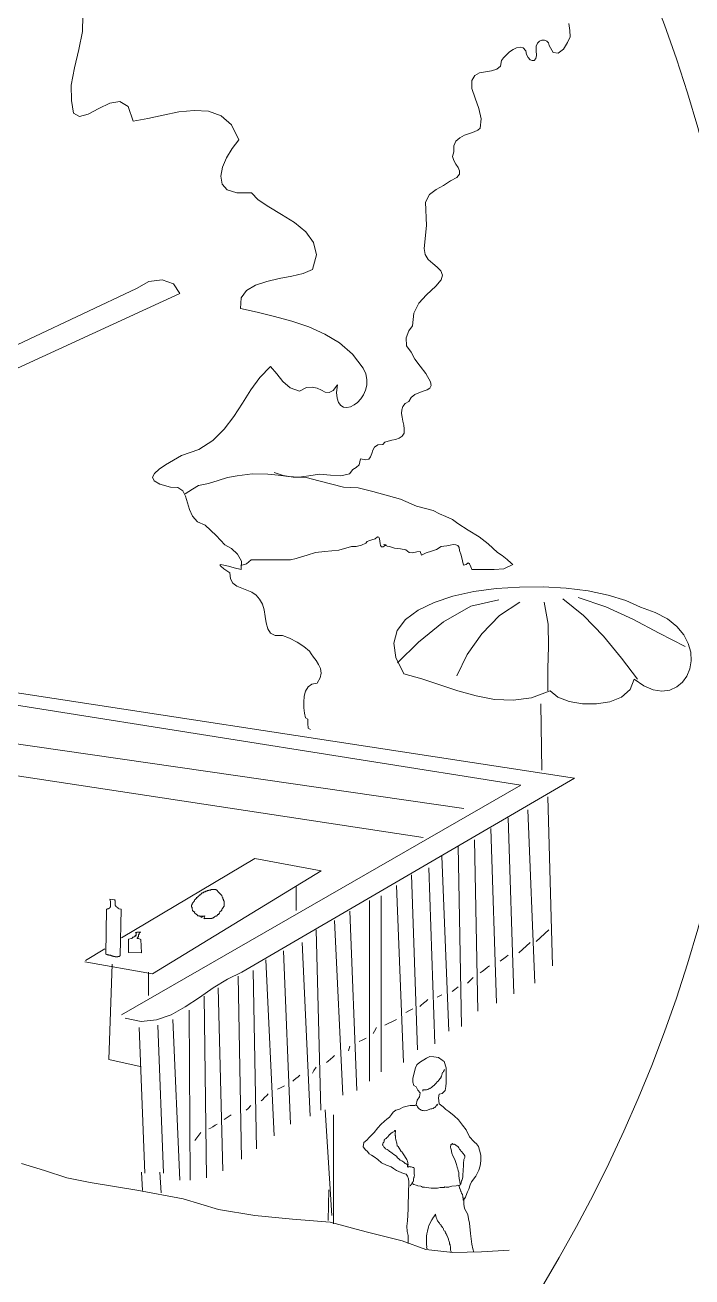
# Model space of a CAD drawing. Header units: millimetres. Extents: x -18 to 362, y -23 to 357.
# Drawn here: x 231.3 to 285.6, y 106.2 to 207.9 of the extents above; entities that cross this region are included whole.
import ezdxf

# ---------------------------------------------------------------- set-up
doc = ezdxf.new("R2010")
doc.units = ezdxf.units.MM
for name, color, linetype, lineweight in [('Aussen', 7, 'CONTINUOUS', 0), ('Innenkreis', 7, 'CONTINUOUS', 0), ('Motiv', 7, 'CONTINUOUS', 0), ('Pocket', 7, 'CONTINUOUS', 0)]:
    doc.layers.add(name, color=color, linetype=linetype, lineweight=lineweight)

msp = doc.modelspace()

# ---------------------------------------------------------------- linework, layer by layer
at = {"layer": 'Aussen'}
msp.add_circle((171.5385, 166.98825), 190, dxfattribs=at)
at = {"layer": 'Innenkreis'}
msp.add_circle((171.5385, 166.98825), 119, dxfattribs=at)
at = {"layer": 'Motiv', "color": 0}
for points in [[(236.0442, 208.63125), (236.0007, 207.35685), (235.7142, 205.9116), (235.3557, 204.4158), (235.1007, 202.9899), (235.1247, 201.75225), (235.2792, 200.7243), (235.7652, 200.44515), (236.4837, 200.6577), (237.3357, 201.10365), (238.2237, 201.52605), (239.0502, 201.66765), (239.7162, 201.2703), (240.1227, 200.0775), (241.3107, 200.2947), (242.5692, 200.5722), (243.8472, 200.8221), (245.0937, 200.9556), (246.2577, 200.8848), (247.2852, 200.52105), (248.1267, 199.77555), (248.7297, 198.5589), (248.1747, 197.86635), (247.7067, 197.10375), (247.3812, 196.32825), (247.2492, 195.59835), (247.3647, 194.9691), (247.7817, 194.4981), (248.5542, 194.2416), (249.7347, 194.25705), (250.3002, 193.6824), (251.1687, 193.1073), (252.1962, 192.5025), (253.2402, 191.83935), (254.1567, 191.08815), (254.8017, 190.2189), (255.0342, 189.20415), (254.7087, 188.0121), (253.9572, 187.70265), (253.0242, 187.47645), (252.0042, 187.2795), (250.9887, 187.05825), (250.0722, 186.7596), (249.3507, 186.3291), (248.9142, 185.71305), (248.8587, 184.8585), (250.2192, 184.5444), (251.6232, 184.2123), (253.0302, 183.82905), (254.4042, 183.36345), (255.7092, 182.7825), (256.9077, 182.05245), (257.9607, 181.1427), (258.8337, 180.01815), (259.0392, 179.54355), (259.1277, 179.07885), (259.1172, 178.63455), (259.0212, 178.21875), (258.8532, 177.83955), (258.6327, 177.50745), (258.3717, 177.2292), (258.0852, 177.01515), (257.7897, 176.87355), (257.5002, 176.81325), (257.2317, 176.8425), (256.9992, 176.9712), (256.8177, 177.207), (256.7037, 177.5595), (256.6692, 178.03725), (256.7322, 178.64835), (256.3752, 178.2024), (256.0542, 178.03815), (255.7467, 178.07055), (255.4317, 178.2123), (255.0867, 178.37655), (254.6922, 178.4766), (254.2242, 178.4271), (253.6632, 178.1397), (252.8967, 178.4001), (252.3012, 178.91295), (251.7957, 179.53785), (251.2992, 180.13515), (250.4322, 179.25225), (249.6897, 178.23825), (249.0042, 177.15585), (248.3067, 176.06865), (247.5327, 175.0374), (246.6117, 174.126), (245.4777, 173.39685), (244.0647, 172.9119), (243.3957, 172.5204), (242.7657, 172.146), (242.2347, 171.79035), (241.8612, 171.4551), (241.7067, 171.1401), (241.8312, 170.84805), (242.2962, 170.57955), (243.1602, 170.33535), (243.7692, 170.3046), (244.1547, 170.04), (244.3887, 169.6095), (244.5492, 169.07805), (244.7127, 168.51075), (244.9527, 167.9745), (245.3487, 167.5344), (245.9727, 167.256), (246.8652, 166.4226), (247.5792, 165.6495), (248.1177, 165.3426), (248.6112, 164.90325), (248.9232, 164.33595), (248.9172, 163.6419), (248.3442, 163.78095), (247.8657, 163.90635), (247.4967, 164.0016), (247.2597, 164.04795), (247.1697, 164.02605), (247.2477, 163.9194), (247.5117, 163.7079), (247.9797, 163.37415), (248.0277, 162.8874), (248.2347, 162.54495), (248.5557, 162.30645), (248.9502, 162.12975), (249.3732, 161.9751), (249.7827, 161.80095), (250.1352, 161.5674), (250.3902, 161.2314), (250.6407, 160.84395), (250.7832, 160.35885), (250.8687, 159.8277), (250.9497, 159.3027), (251.0772, 158.83395), (251.3037, 158.4741), (251.6832, 158.27475), (252.2652, 158.28615), (252.8502, 158.06805), (253.4472, 157.75635), (254.0037, 157.39185), (254.4732, 157.0152), (254.5917, 156.78645), (254.7792, 156.53085), (254.9967, 156.24765), (255.2022, 155.93685), (255.3537, 155.5983), (255.4107, 155.2296), (255.3312, 154.8324), (255.0747, 154.4043), (254.6562, 154.3377), (254.3532, 154.1139), (254.1507, 153.7704), (254.0352, 153.34635), (253.9902, 152.8794), (254.0022, 152.40645), (254.0562, 151.96455), (254.1387, 151.5927), (254.3172, 151.48845), (254.3382, 151.1247), (254.3607, 150.76095), (254.5407, 150.65595)], [(275.5377, 208.0218), (275.6247, 207.4422), (275.6457, 206.91825), (275.4252, 206.48115), (275.0982, 205.9173), (274.6797, 205.5999), (274.2627, 205.656), (273.9522, 206.21355), (273.8847, 206.4372), (273.7482, 206.5896), (273.5607, 206.66595), (273.3537, 206.66595), (273.1542, 206.5845), (272.9892, 206.4201), (272.8902, 206.1696), (272.8812, 205.8294), (272.9142, 205.425), (272.8557, 205.15875), (272.7312, 205.01805), (272.5662, 204.99285), (272.3892, 205.0701), (272.2272, 205.23855), (272.1042, 205.4868), (272.0472, 205.8024), (271.8312, 206.02785), (271.5777, 206.09955), (271.2957, 206.04825), (271.0062, 205.9035), (270.7257, 205.6974), (270.4647, 205.4592), (270.2397, 205.2189), (270.0687, 205.0083), (269.9847, 204.5451), (269.6922, 204.29115), (269.2632, 204.1677), (268.7712, 204.09435), (268.2897, 203.99355), (267.8952, 203.7852), (267.6597, 203.39205), (267.6582, 202.73295), (267.9192, 201.94185), (268.2357, 201.10515), (268.4307, 200.2794), (268.3287, 199.51995), (268.1442, 199.35225), (267.8382, 199.2147), (267.4587, 199.08285), (267.0522, 198.93), (266.6757, 198.72885), (266.3712, 198.4539), (266.1912, 198.0795), (266.1867, 197.57835), (266.1012, 197.2176), (266.1837, 196.88805), (266.3547, 196.5837), (266.5422, 196.29885), (266.6667, 196.0278), (266.6562, 195.7644), (266.4312, 195.5022), (265.9197, 195.23535), (265.3482, 194.86095), (264.7482, 194.5323), (264.2292, 194.1246), (263.9037, 193.50855), (263.9607, 191.6106), (263.7777, 189.7176), (263.8602, 189.2352), (264.1212, 188.8446), (264.4767, 188.51415), (264.8427, 188.2131), (265.1367, 187.9101), (265.2717, 187.5741), (265.1652, 187.1721), (264.7347, 186.6741), (263.9787, 185.97105), (263.3607, 185.2833), (262.9572, 184.48665), (262.8402, 183.4548), (262.5327, 183.04845), (262.3197, 182.4627), (262.3392, 181.83285), (262.7322, 181.29405), (263.0292, 180.735), (263.4522, 180.1743), (263.9082, 179.5737), (264.3042, 178.8966), (264.3597, 178.59705), (264.2517, 178.392), (264.0192, 178.24875), (263.7087, 178.13415), (263.3607, 178.01595), (263.0232, 177.86055), (262.7367, 177.6351), (262.5462, 177.3072), (262.2297, 177.1242), (262.0422, 176.89305), (261.9582, 176.62365), (261.9507, 176.32905), (261.9942, 176.0172), (262.0617, 175.69995), (262.1292, 175.38825), (262.1712, 175.09125), (262.1502, 174.7227), (262.0017, 174.4752), (261.7617, 174.3189), (261.4677, 174.222), (261.1512, 174.1545), (260.8497, 174.0846), (260.5977, 173.982), (260.4297, 173.81595), (260.0127, 173.772), (259.7577, 173.60115), (259.6122, 173.3523), (259.5207, 173.07315), (259.4307, 172.8144), (259.2867, 172.62375), (259.0347, 172.55145), (258.6222, 172.64415), (258.4917, 172.155), (258.2577, 171.9426), (257.9802, 171.7758), (257.7177, 171.42435), (257.0052, 171.26955), (256.1742, 171.3201), (255.2862, 171.3843), (254.4057, 171.2721), (253.5972, 171.1476), (252.7542, 171.19725), (251.9037, 171.31845), (251.0772, 171.40635), (249.7992, 171.4137), (248.5827, 171.2721), (247.7922, 171.11325), (247.0332, 170.88225), (246.2622, 170.6445), (245.4372, 170.46885), (244.9557, 170.17575), (244.3662, 169.8)], [(164.21265, 149.4321), (243.9192, 186.06705), (243.3942, 186.8646), (242.4822, 187.18605), (241.4097, 187.05075), (240.4077, 186.47865), (161.84625, 149.4321)], [(251.5947, 171.5397), (252.3177, 171.27615), (253.1442, 171.13875), (254.1972, 171.12), (255.2127, 170.85375), (257.2227, 170.3346), (258.4302, 170.27355), (259.6122, 169.99935), (261.8607, 169.3572), (263.1642, 168.80625), (264.5157, 168.4296), (265.0182, 168.15855), (265.5582, 167.94765), (266.0802, 167.7174), (266.5242, 167.38365), (267.3507, 166.84905), (268.2642, 166.30395), (268.9797, 165.72345), (269.7327, 165.02535), (270.1152, 164.79585), (270.5187, 164.45415), (270.8472, 164.15535), (271.0002, 164.052), (270.2727, 163.71435), (269.4777, 163.6419), (267.6582, 163.6419), (267.5652, 163.8762), (267.4797, 164.0976), (267.3672, 164.1912), (267.1917, 164.04315), (266.9892, 164.00475), (266.8872, 164.34915), (266.8017, 164.826), (266.6562, 165.18075), (266.6382, 165.4443), (266.5317, 165.59745), (266.3607, 165.6642), (266.1387, 165.66825), (265.8912, 165.6333), (265.6332, 165.582), (265.3857, 165.5397), (265.1682, 165.52905), (264.7992, 165.28575), (264.3822, 165.13935), (263.9577, 165.00915), (263.5647, 164.8179), (263.4522, 165.09765), (263.1762, 165.08145), (262.8417, 164.9904), (262.5612, 165.04245), (262.2882, 165.2418), (261.8592, 165.3174), (261.3807, 165.37365), (260.9652, 165.516), (260.7642, 165.54045), (260.5737, 165.6243), (260.5122, 165.687), (260.6982, 165.6495), (260.4642, 165.4998), (260.3172, 165.49635), (260.2377, 165.59835), (260.2002, 165.76665), (260.1807, 165.9612), (260.1567, 166.14105), (260.1057, 166.26645), (260.0022, 166.2981), (259.8057, 166.1499), (259.5417, 166.05075), (259.2972, 165.9792), (259.1577, 165.9108), (259.0407, 165.79185), (258.6942, 165.6291), (258.2592, 165.51285), (257.8782, 165.5283), (256.8372, 165.2133), (255.7137, 165.1074), (254.9472, 165.036), (254.2752, 164.80305), (253.8132, 164.6826), (253.3677, 164.54115), (252.9057, 164.44095), (252.3972, 164.44515), (249.7212, 164.44515), (249.3387, 164.11065), (248.8842, 163.9764), (248.9307, 164.02035), (248.9172, 163.9095)], [(269.8557, 161.17035), (267.5667, 160.6617), (265.3497, 159.40605), (263.3277, 157.75395), (261.6207, 156.05895)], [(266.4507, 155.0172), (267.2832, 156.7302), (268.4652, 158.427), (269.9142, 159.90975), (271.5597, 160.98075)], [(273.5472, 160.98075), (273.8622, 159.1944), (273.8937, 157.40325), (273.8247, 155.6022), (273.8337, 153.7866)], [(281.1207, 154.7331), (279.8352, 156.43815), (278.3502, 158.226), (276.7377, 159.90075), (275.0622, 161.2647)], [(285.0027, 157.38375), (282.8757, 158.48805), (280.7412, 159.61035), (278.5617, 160.6137), (276.2937, 161.35995)], [(239.4702, 127.1868), (240.7752, 126.9192), (242.0172, 127.0452), (243.2112, 127.4724), (244.3692, 128.11035), (245.5107, 128.86635), (246.6447, 129.64845), (247.7922, 130.3647), (248.9637, 130.92285), (276.0102, 146.6871), (219.6852, 155.30115)], [(219.6852, 154.3548), (271.6542, 146.11905), (239.1852, 127.47)], [(273.3582, 147.3495), (273.2652, 152.745)], [(267.0162, 144.22545), (215.8032, 151.6098)], [(263.7027, 141.8589), (215.7087, 149.14815)], [(273.8337, 145.1727), (274.2102, 131.4462)], [(270.6147, 143.46855), (271.0872, 129.17415)], [(272.2227, 144.13095), (272.7912, 130.02615)], [(269.1942, 142.6164), (269.6667, 128.41725)], [(267.8682, 141.6699), (268.1517, 127.75395)], [(266.5437, 141.19635), (266.8272, 126.5235)], [(236.2047, 131.7774), (241.6947, 130.78365), (255.4197, 139.161), (250.0257, 140.15565), (239.1852, 133.71825)], [(264.1767, 139.39785), (264.6492, 125.10345)], [(265.2177, 140.34435), (265.7862, 126.1452)], [(262.7562, 138.8298), (263.2302, 124.63065)], [(245.9547, 135.5169), (245.6232, 135.4698), (245.5752, 135.4698), (245.5272, 135.4698), (245.4807, 135.5169), (245.3862, 135.5169), (245.2917, 135.61125), (245.2437, 135.61125), (245.2437, 135.6585), (245.1972, 135.6585), (245.1972, 135.7056), (245.1492, 135.7056), (245.1492, 135.75375), (245.1027, 135.75375), (245.0817, 135.79605), (245.1147, 135.80085), (245.1312, 135.8058), (245.0547, 135.8481), (245.0082, 135.8481), (245.0082, 135.89535), (244.9602, 135.94245), (244.9602, 135.9897), (244.9122, 136.0377), (244.9122, 136.1793), (244.8657, 136.2264), (244.8657, 136.3689), (244.9122, 136.41615), (244.9122, 136.51065), (244.9602, 136.51065), (244.9602, 136.5576), (245.0082, 136.5576), (245.0082, 136.60575), (245.0547, 136.65285), (245.0547, 136.7001), (245.1027, 136.7001), (245.1027, 136.7946), (245.1492, 136.7946), (245.1492, 136.84185), (245.1972, 136.84185), (245.1972, 136.8897), (245.2437, 136.8897), (245.2437, 136.9371), (245.2917, 136.9371), (245.3127, 136.9794), (245.2782, 136.9842), (245.2617, 136.98915), (245.3397, 137.03145), (245.3862, 137.03145), (245.3862, 137.07855), (245.4342, 137.07855), (245.4342, 137.1258), (245.4807, 137.1258), (245.4807, 137.1729), (245.5272, 137.1729), (245.5272, 137.22105), (245.6232, 137.22105), (245.6232, 137.26815), (245.6697, 137.26815), (245.6697, 137.3154), (245.7177, 137.3154), (245.7177, 137.36265), (245.8122, 137.36265), (245.9067, 137.457), (246.0012, 137.457), (246.0012, 137.505), (246.0717, 137.505), (246.1437, 137.505), (246.1437, 137.55225), (246.2142, 137.55225), (246.2862, 137.55225), (246.2862, 137.59935), (246.4272, 137.59935), (246.4752, 137.6466), (246.5652, 137.64915), (246.6642, 137.6466), (246.7632, 137.64915), (246.8532, 137.6466), (246.9462, 137.5587), (247.0437, 137.457), (247.2792, 137.22105), (247.3272, 137.1729), (247.3272, 137.1258), (247.3737, 137.07855), (247.3737, 137.03145), (247.4217, 136.9842), (247.4217, 136.8897), (247.4682, 136.84185), (247.4682, 136.7472), (247.5162, 136.7001), (247.5192, 136.61055), (247.5162, 136.51065), (247.5162, 136.3851), (247.5162, 136.27365), (247.4682, 136.27365), (247.4682, 136.1793), (247.4217, 136.1793), (247.4217, 136.13205), (247.3737, 136.08495), (247.3737, 136.0377), (247.3272, 136.0377), (247.3272, 135.94245), (247.2792, 135.94245), (247.2792, 135.89535), (247.2327, 135.89535), (247.2327, 135.8481), (247.1847, 135.8481), (247.1847, 135.80085), (247.1367, 135.75375), (247.1367, 135.7056), (247.0902, 135.7056), (247.0902, 135.61125), (246.9957, 135.61125), (246.9957, 135.56415), (246.9477, 135.56415), (246.9477, 135.5169), (246.9012, 135.5169), (246.9012, 135.4698), (246.8067, 135.4698), (246.7587, 135.4224), (246.7107, 135.4224), (246.7107, 135.37455), (246.6642, 135.37455), (246.6162, 135.3273), (246.5217, 135.3273), (246.5217, 135.2799), (246.4752, 135.2799), (245.9067, 135.2799), (246.0012, 135.2799), (245.9157, 135.26295), (245.8602, 135.2799), (245.9262, 135.4119), (245.9547, 135.5169), (245.7837, 135.45585), (245.6697, 135.37455), (245.6697, 135.4224), (245.6217, 135.4224), (245.6232, 135.4698)], [(253.3857, 137.93055), (253.3857, 135.94245)], [(261.5262, 137.9778), (262.0947, 123.5889)], [(259.3482, 136.7472), (259.3482, 122.0745)], [(260.2962, 137.1258), (260.2962, 122.832)], [(257.7402, 135.89535), (258.3072, 121.3176)], [(254.9952, 134.3808), (255.3732, 119.7078)], [(256.5087, 135.13845), (257.1717, 120.93855)], [(273.9267, 134.3808), (272.8857, 133.4343)], [(253.8582, 133.3392), (254.5212, 119.23515)], [(272.4132, 133.3392), (271.4667, 132.48795)], [(237.8127, 132.81915), (236.2512, 131.8719)], [(252.3447, 132.67665), (252.9117, 118.57185)], [(270.6147, 132.29835), (270.4662, 132.19335), (270.2652, 132.04935), (270.0732, 131.91165), (269.9502, 131.8248)], [(238.4277, 131.5878), (238.1442, 123.82575), (240.7002, 123.2577)], [(250.9242, 131.9199), (251.5872, 117.62535)], [(269.0997, 131.4462), (268.9422, 131.3292), (268.7172, 131.1597), (268.4922, 130.992), (268.3422, 130.8783)], [(241.3632, 130.9254), (241.3632, 129.0324)], [(248.6517, 130.5942), (248.9367, 115.7325)], [(249.8832, 131.0679), (250.1667, 116.58375)], [(267.7752, 130.4997), (267.5097, 130.2354), (267.2997, 130.02615)], [(247.0437, 129.6477), (247.4217, 114.7851)], [(266.5437, 129.74205), (266.2707, 129.5241), (266.0697, 129.36375)], [(245.9067, 128.98545), (246.0957, 114.2172)], [(264.0822, 128.7012), (263.9397, 128.5791), (263.7402, 128.40825), (263.5467, 128.2422), (263.4192, 128.1333)], [(265.2177, 129.0798), (264.8397, 128.8902)], [(244.6767, 127.84905), (244.7712, 114.0285)], [(262.8507, 127.9437), (262.5282, 127.78245), (262.2837, 127.6596)], [(240.6057, 126.42915), (241.0782, 114.5964)], [(242.1207, 126.61875), (242.5932, 114.5964)], [(243.3507, 127.09155), (243.9192, 114.0285)], [(259.9167, 126.42915), (259.7472, 126.14595), (259.6332, 125.9556)], [(261.5262, 127.09155), (260.5797, 126.61875)], [(259.0647, 125.577), (258.7422, 125.41605), (258.4977, 125.29305)], [(256.5087, 124.1571), (256.3662, 124.03575), (256.1667, 123.86475), (255.9732, 123.6981), (255.8472, 123.5889)], [(257.7402, 124.91475), (257.6457, 124.53615)], [(254.9952, 123.2106), (254.8242, 122.92815), (254.7102, 122.7369)], [(267.8277, 108.1845), (267.7317, 108.4596), (267.6582, 108.8283), (267.5577, 109.6908), (267.4587, 110.5275), (267.3972, 110.88555), (267.3252, 111.2298), (267.0567, 111.73185), (267.0192, 112.08015), (267.0222, 112.46835), (267.1497, 112.6572), (267.2577, 112.94115), (267.3042, 113.08515), (267.4272, 113.30325), (267.5202, 113.6418), (267.6252, 113.9073), (267.9942, 114.34245), (268.2297, 114.8448), (268.3497, 115.1808), (268.3977, 115.5933), (268.3872, 116.07105), (268.2957, 116.4633), (268.1922, 116.766), (268.0272, 116.98665), (267.8757, 117.1242), (267.7272, 117.2877), (267.5727, 117.44565), (267.4587, 117.5391), (267.1917, 118.1244), (266.8902, 118.49295), (266.5872, 118.9275), (266.2212, 119.2629), (265.7847, 119.59725), (265.5357, 119.78205), (265.3167, 119.9985), (265.0137, 120.2328), (264.9492, 120.7179), (265.0122, 121.0116), (265.2492, 121.06935), (265.4892, 121.30305), (265.5507, 121.6512), (265.5852, 121.9452), (265.5852, 122.27475), (265.5852, 123.1446), (265.5132, 123.30825), (265.4697, 123.5043), (265.4007, 123.67935), (265.2492, 123.78105), (264.9567, 123.9918), (264.5802, 124.04865), (264.2352, 124.08285), (263.9787, 123.94785), (263.4087, 123.5799), (263.1762, 123.40575), (263.0742, 123.1446), (262.8732, 122.31705), (262.8687, 121.9875), (262.9407, 121.72935), (263.1297, 121.60665), (263.2752, 121.33725), (263.4567, 121.13205), (263.4087, 120.8016), (263.2242, 120.5241), (263.1417, 120.1539), (263.0202, 120.0945), (262.8372, 120.09615), (262.6467, 120.10605), (262.5057, 120.066), (262.0812, 119.97405), (261.7692, 119.79825), (261.4917, 119.70705), (261.2667, 119.56395), (261.1167, 119.3685), (260.9652, 119.1618), (260.7417, 118.995), (260.5647, 118.82745), (260.2617, 118.55805), (260.0292, 118.2918), (259.7277, 117.88995), (259.3107, 117.492), (259.1112, 117.28845), (258.8907, 117.0867), (258.8382, 116.7408), (259.0242, 116.4846), (259.1787, 116.34705), (259.3227, 116.16225), (259.5012, 116.0598), (259.7277, 115.91565), (260.0112, 115.69665), (260.3127, 115.43055), (260.7177, 115.25085), (261.1002, 115.1124), (261.2922, 114.98055), (261.5352, 114.8112), (262.1127, 114.5769), (262.3122, 114.52815), (262.4397, 114.3612), (262.5102, 114.1335), (262.5387, 113.8992), (262.5417, 113.56455), (262.5057, 113.2674), (262.4727, 111.6822), (262.4382, 110.7276), (262.3662, 110.3004), (262.4052, 109.8576), (262.4727, 109.52895), (262.4727, 109.1847), (262.4727, 108.8877)], [(253.6692, 122.54805), (253.5357, 122.4375), (253.3617, 122.29185), (253.1982, 122.1567), (253.1007, 122.0745)], [(263.6757, 121.27035), (263.6802, 121.3731), (263.7612, 121.36635), (263.8512, 121.3746), (263.9772, 121.36725), (264.0867, 121.4064), (264.1542, 121.44225), (264.2532, 121.4739), (264.2832, 121.49745), (264.3327, 121.50165), (264.3612, 121.56825), (264.3867, 121.55535), (264.4482, 121.6131), (264.4647, 121.64085), (264.4797, 121.6725), (264.6162, 121.74645), (264.6327, 121.7742), (264.6477, 121.806), (264.6837, 121.82475), (264.7167, 121.8474), (264.7332, 121.8744), (264.7482, 121.9068), (264.8307, 122.00685), (264.8502, 122.0298), (264.8817, 122.04045), (264.9207, 122.0802), (264.9582, 122.1078), (264.9447, 122.1297), (264.9852, 122.1543), (265.0182, 122.2152), (265.0332, 122.24295), (265.0497, 122.27475), (265.0842, 122.2935), (265.1202, 122.3145), (265.1532, 122.38875), (265.1622, 122.4408), (265.1847, 122.48535), (265.2192, 122.58315), (265.2417, 122.64015), (265.2447, 122.70345), (265.2837, 122.7768), (265.3212, 122.80125), (265.3512, 122.85165), (265.3767, 122.8827), (265.3782, 122.9289), (265.4082, 122.9469), (265.4172, 122.97795), (265.4442, 122.9835), (265.4502, 122.9964), (265.4502, 123.01125)], [(252.4392, 121.69605), (252.1152, 121.53495), (251.8707, 121.4121)], [(249.6942, 120.0864), (249.4647, 119.85855), (249.3147, 119.7078)], [(251.1132, 121.03365), (250.9857, 120.9066), (250.8132, 120.7341), (250.6482, 120.56895), (250.5447, 120.4656)], [(264.8817, 120.1995), (264.8397, 120.1083), (264.7767, 120.07335), (264.8217, 120.1539), (264.8817, 120.1995), (264.8082, 120.1035), (264.7212, 120.036), (264.7062, 120.0066), (264.7302, 119.99115), (264.6717, 119.9691), (264.6477, 119.9319), (264.5757, 119.89605), (264.5142, 119.865), (264.4062, 119.82915), (264.3282, 119.81535), (264.2532, 119.8023), (264.1857, 119.7681), (264.1197, 119.73315), (264.0117, 119.69745), (263.8362, 119.66385), (263.7042, 119.7006), (263.6127, 119.6967), (263.5437, 119.71455), (263.5002, 119.73165), (263.4762, 119.76405), (263.4012, 119.7999), (263.3697, 119.82765), (263.3322, 119.8722), (263.3082, 119.9154), (263.2752, 119.9319), (263.2602, 119.9643), (263.2437, 119.99115), (263.2122, 120.05865), (263.1732, 120.10185), (263.1417, 120.1326)], [(248.0832, 119.3295), (247.7682, 119.1195), (247.5162, 118.9512)], [(255.7452, 119.73075), (256.2807, 111.16305)], [(256.4142, 119.3295), (256.4142, 110.49405)], [(246.9477, 118.57185), (246.7947, 118.4847), (246.5922, 118.36935), (246.4017, 118.26015), (246.2862, 118.19355)], [(245.6232, 117.9096), (245.1492, 117.24705)], [(270.7077, 108.3489), (268.4457, 108.20085), (266.1282, 108.1521), (263.9232, 108.39045), (261.9987, 109.1058), (259.0782, 109.8243), (256.1307, 110.6202), (253.0797, 110.86845), (250.0317, 111.16065), (247.0527, 111.657), (244.2027, 112.51395), (240.4197, 113.2179), (236.6292, 113.83875), (234.7242, 114.21315), (232.9107, 114.8097), (231.0627, 115.3947)], [(262.4382, 115.24575), (262.4217, 115.13265), (262.4862, 115.09125), (262.5612, 115.14015), (262.6062, 115.1124), (262.7172, 115.11555), (262.8147, 115.07655), (262.8732, 115.04565), (262.9512, 115.0464), (262.9737, 114.9921), (262.9722, 114.55335), (262.9992, 114.4077), (262.9692, 114.3522), (262.9767, 114.2604), (262.9497, 114.24075), (262.9377, 114.20745), (262.9062, 114.1416), (262.9062, 114.03885), (262.9092, 113.94225), (262.9017, 113.96745), (262.9092, 113.9487), (262.9002, 113.9073), (262.8792, 113.91375), (262.9017, 113.886), (262.8492, 113.87865), (262.8402, 113.82825), (262.8057, 113.8071), (262.7697, 113.7339), (262.7397, 113.67345), (262.7052, 113.63625), (262.7067, 113.6394), (262.6737, 113.5995), (262.6392, 113.57265), (262.6737, 113.60595)], [(240.7947, 114.69075), (240.8907, 113.17635)], [(242.3097, 114.69075), (242.4042, 112.9869)], [(256.0467, 113.2383), (255.9792, 110.7618)], [(262.7727, 113.77365), (262.9392, 113.66865), (263.1252, 113.62305), (263.2047, 113.6043), (263.2587, 113.571), (263.5122, 113.532), (263.5662, 113.5044), (263.6427, 113.4726), (263.8092, 113.4522), (263.9787, 113.4393), (264.1662, 113.40585), (264.3537, 113.37), (264.8817, 113.37165), (264.9852, 113.40825), (265.0977, 113.4417), (265.4172, 113.4393), (265.4622, 113.47665), (265.5507, 113.4726), (265.7847, 113.4726), (265.9002, 113.50845), (266.0457, 113.54265), (266.3877, 113.57265), (266.5122, 113.61105), (266.5722, 113.60595), (266.6502, 113.6037), (266.6892, 113.6394), (266.6877, 113.60205), (266.7222, 113.6394)], [(266.6232, 113.57265), (266.6517, 113.38725), (266.6757, 113.37165), (266.6922, 113.3481), (266.7252, 113.2302), (266.7522, 113.12685), (266.7777, 113.10315), (266.7912, 113.07225), (266.8227, 112.97055), (266.8902, 112.87035), (266.8872, 112.80045), (266.9232, 112.76955), (266.9232, 112.6839), (266.9202, 112.6245), (266.9562, 112.6026), (266.9562, 112.4349), (266.9922, 112.39995), (266.9982, 112.3308), (267.0222, 112.335)], [(264.0447, 108.48555), (263.9682, 108.4914), (263.9742, 108.54405), (264.0012, 108.6093), (263.9952, 108.65325), (263.9757, 108.7353), (263.9787, 108.84045), (263.9787, 109.4898), (264.0117, 109.67535), (264.0462, 109.8918), (264.1302, 110.2443), (264.1407, 110.26545), (264.1617, 110.3094), (264.2967, 110.6103), (264.3987, 110.81055), (264.5307, 111.02955), (264.6492, 111.1704), (264.6867, 111.2721), (264.7137, 111.2379), (264.7332, 111.12075), (264.7482, 110.99535), (264.7827, 110.94405), (264.8187, 110.8872), (264.8532, 110.7798), (264.8727, 110.7171), (264.9132, 110.66835), (264.9522, 110.62605), (264.9822, 110.577), (265.0317, 110.5275), (265.0827, 110.4267), (265.1532, 110.37855), (265.1757, 110.31435), (265.2162, 110.25975), (265.2672, 110.19225), (265.2852, 110.1498), (265.3182, 110.11815), (265.3437, 110.0856), (265.3467, 110.0319), (265.4172, 109.92435), (265.4892, 109.87635), (265.5042, 109.821), (265.5177, 109.7577), (265.5777, 109.67535), (265.6017, 109.59), (265.6197, 109.5477), (265.6542, 109.51575), (265.7547, 109.23825), (265.7727, 109.1847), (265.7847, 109.12125), (265.8207, 109.03665), (265.8552, 108.9723), (265.8507, 108.84705), (265.8867, 108.7785), (265.9197, 108.5523), (265.9197, 108.3522), (265.9572, 108.2748), (265.9872, 108.2097), (265.9872, 108.1845)]]:
    msp.add_lwpolyline(points, dxfattribs=at)
for points in [[(274.0212, 153.7866), (274.6602, 153.2823), (275.5722, 152.92665), (276.6522, 152.7345), (277.7937, 152.72055), (278.8902, 152.8998), (279.8352, 153.28545), (280.5267, 153.8916), (280.8582, 154.73385), (281.6517, 154.1847), (282.4077, 153.87135), (283.1127, 153.7704), (283.7547, 153.85605), (284.3142, 154.1049), (284.7837, 154.4922), (285.1452, 154.9935), (285.3867, 155.58345), (285.4977, 156.23955), (285.4587, 156.9354), (285.2577, 157.64745), (284.8827, 158.3514), (284.3202, 159.0219), (283.5567, 159.6348), (282.5727, 160.16625), (281.3622, 160.59015), (280.1772, 161.13375), (278.7402, 161.5725), (277.1037, 161.90355), (275.3232, 162.1242), (273.4497, 162.2316), (271.5372, 162.2226), (269.6412, 162.09645), (267.8172, 161.84835), (266.1132, 161.4756), (264.5862, 160.9767), (263.2902, 160.3485), (262.2762, 159.5874), (261.6012, 158.6922), (261.3177, 157.6596), (261.4782, 156.4854), (262.1367, 155.16855), (263.5947, 154.75845), (265.0617, 154.27575), (266.5347, 153.7908), (268.0182, 153.3741), (269.5077, 153.09495), (271.0062, 153.02415), (272.5107, 153.2316), (274.0212, 153.7866)], [(237.8967, 132.39435), (237.9477, 132.35205), (238.0137, 132.3708), (238.0377, 132.3471), (238.1322, 132.3471), (238.1562, 132.32355), (238.2042, 132.32355), (238.2267, 132.2991), (238.2987, 132.2991), (238.3242, 132.27135), (238.3467, 132.27555), (238.3692, 132.25185), (238.4172, 132.25185), (238.4397, 132.2283), (238.5342, 132.2283), (238.5342, 132.20475), (238.6542, 132.20475), (238.6542, 132.18105), (238.6767, 132.18105), (238.8657, 132.18105), (238.8897, 132.18105), (238.8897, 132.20475), (238.9857, 132.20475), (239.0082, 132.2283), (239.0322, 132.2283), (239.0562, 132.25095), (239.0787, 132.25185), (239.1507, 136.062), (238.9857, 136.08585), (238.9617, 136.08585), (238.9617, 136.1094), (238.9377, 136.1094), (238.9377, 136.13295), (238.9137, 136.13295), (238.8867, 136.1622), (238.8657, 136.15725), (238.8432, 136.18095), (238.8192, 136.18095), (238.8192, 136.2045), (238.7952, 136.2045), (238.7952, 136.22805), (238.7712, 136.22805), (238.7712, 136.2519), (238.7487, 136.2519), (238.7487, 136.2753), (238.7247, 136.2753), (238.7247, 136.29885), (238.7007, 136.3224), (238.7007, 136.34625), (238.6767, 136.34625), (238.6767, 136.4169), (238.6767, 136.58295), (238.6767, 136.65375), (238.6542, 136.6773), (238.6542, 136.72455), (238.6287, 136.74885), (238.6287, 136.7727), (238.6287, 136.79625), (238.6542, 136.79625), (238.6542, 136.8198), (238.2267, 136.86705), (238.2747, 136.6773), (238.2747, 136.65375), (238.2747, 136.6302), (238.2987, 136.60665), (238.2987, 136.53585), (238.2987, 136.39335), (238.2987, 136.2753), (238.2747, 136.2753), (238.2747, 136.22805), (238.2507, 136.2045), (238.2507, 136.18095), (238.2267, 136.18095), (238.2267, 136.15725), (238.2042, 136.15725), (238.2042, 136.13295), (238.1802, 136.13295), (238.1802, 136.1094), (238.1322, 136.1094), (238.1322, 136.08585), (238.0137, 136.08585), (238.0137, 136.062), (237.9897, 136.062), (237.9672, 136.062), (237.8967, 132.39435)], [(240.7482, 133.57605), (240.7947, 132.48795), (239.7537, 132.5352), (239.7537, 133.62315), (239.9907, 133.67115), (240.0372, 133.67115), (240.0372, 133.71825), (240.0852, 133.71825), (240.0852, 133.76565), (240.1797, 133.76565), (240.1797, 133.8126), (240.2262, 133.8126), (240.2742, 133.86), (240.3222, 133.86), (240.3687, 133.90725), (240.3087, 133.87065), (240.2742, 133.86), (240.3687, 133.9551), (240.3687, 134.0025), (240.3687, 133.9551), (240.3687, 134.09685), (240.3687, 134.14395), (240.3687, 134.09685), (240.3222, 134.14395), (240.3597, 134.14815), (240.4167, 134.14395), (240.4167, 134.1921), (240.4632, 134.1912), (240.6057, 134.1912), (240.6537, 134.1912), (240.6057, 134.1912), (240.7002, 134.1912), (240.7482, 134.1912), (240.7002, 134.1912), (240.7002, 134.14395), (240.6537, 134.14395), (240.6537, 134.09685), (240.6057, 134.09685), (240.6057, 134.0025), (240.5592, 134.0025), (240.5592, 133.90815), (240.5592, 133.8126), (240.5112, 133.8126), (240.5112, 133.71825), (240.4632, 133.71825), (240.4632, 133.67115), (240.5592, 133.67115), (240.7482, 133.57605)], [(261.4677, 118.0575), (261.3642, 118.0194), (261.3807, 118.06335), (261.4602, 118.06725), (261.4122, 118.0227), (261.2352, 117.93135), (261.1077, 117.8598), (261.0492, 117.78975), (260.9982, 117.7491), (260.9622, 117.74355), (260.9037, 117.65055), (260.8317, 117.56355), (260.7912, 117.5196), (260.7297, 117.48135), (260.7117, 117.4545), (260.6982, 117.4221), (260.6142, 117.3879), (260.5947, 117.3456), (260.5617, 117.31365), (260.5332, 117.2739), (260.5347, 117.2079), (260.4972, 117.12), (260.4597, 117.05895), (260.4297, 116.96955), (260.3982, 116.91015), (260.4327, 116.87835), (260.4972, 116.7189), (260.5662, 116.7018), (260.5482, 116.67165), (260.6472, 116.58375), (260.7672, 116.51055), (260.9322, 116.4177), (260.9472, 116.38515), (260.9727, 116.34765), (261.0237, 116.32575), (261.0402, 116.3283), (261.1992, 116.19975), (261.2997, 116.14995), (261.4767, 116.01495), (261.5367, 115.9749), (261.6087, 115.8456), (261.7362, 115.7658), (261.8412, 115.65345), (261.9702, 115.5975), (262.1202, 115.4787), (262.2372, 115.38015), (262.3197, 115.3533), (262.4052, 115.31355), (262.4232, 115.27995), (262.4382, 115.24575), (262.4532, 115.245), (262.4727, 115.27995), (262.4382, 115.58115), (262.3992, 115.6251), (262.3722, 115.6983), (262.2702, 115.86435), (262.1877, 115.9995), (262.0677, 116.16615), (262.0197, 116.25015), (262.0002, 116.29335), (261.9672, 116.3241), (261.9507, 116.39085), (261.9222, 116.36895), (261.8307, 116.4894), (261.8067, 116.54865), (261.7512, 116.6367), (261.7377, 116.6562), (261.7242, 116.69685), (261.6642, 116.77665), (261.6027, 116.81895), (261.5622, 117.0297), (261.4932, 117.2967), (261.4677, 117.4635), (261.4677, 117.6222), (261.4317, 117.6621), (261.4347, 117.7419), (261.4677, 118.0575)], [(266.0877, 117.01995), (266.1357, 116.9304), (266.2542, 116.95335), (266.3712, 116.88645), (266.5482, 116.72625), (266.6067, 116.652), (266.6562, 116.5512), (266.6892, 116.517), (266.7252, 116.47725), (266.7477, 116.44455), (266.7672, 116.3949), (266.7942, 116.3844), (266.8227, 116.3673), (266.8647, 116.3151), (266.9082, 116.2614), (266.9607, 116.20935), (267.0312, 116.0808), (267.0852, 116.00355), (267.0897, 115.8822), (267.0537, 115.8075), (267.0222, 115.70475), (266.9892, 115.3827), (266.9892, 115.04565), (266.9547, 115.00665), (266.9562, 114.92595), (266.9562, 114.64365), (266.9202, 114.60285), (266.9232, 114.5199), (266.9232, 114.30915), (266.8872, 114.1596), (266.8587, 114.00645), (266.8287, 113.96895), (266.8272, 113.9145), (266.7867, 113.8722), (266.7792, 113.80785), (266.7537, 113.7093), (266.7207, 113.71515), (266.6817, 113.9169), (266.6547, 114.04065), (266.6202, 114.1644), (266.5902, 114.40605), (266.5902, 114.64365), (266.5527, 114.795), (266.5212, 114.94725), (266.5017, 115.0164), (266.4807, 115.0881), (266.4207, 115.31355), (266.3502, 115.4706), (266.3142, 115.6194), (266.2482, 115.7577), (266.1207, 116.01585), (266.0367, 116.23395), (265.9737, 116.50815), (265.9497, 116.6067), (265.9167, 116.71305), (265.9392, 116.89785), (266.0877, 117.01995)]]:
    msp.add_lwpolyline(points, close=True, dxfattribs=at)
at = {"layer": 'Pocket'}
for radius in [190, 119]:
    msp.add_circle((171.5385, 166.98825), radius, dxfattribs=at)

doc.saveas('drawing.dxf')
